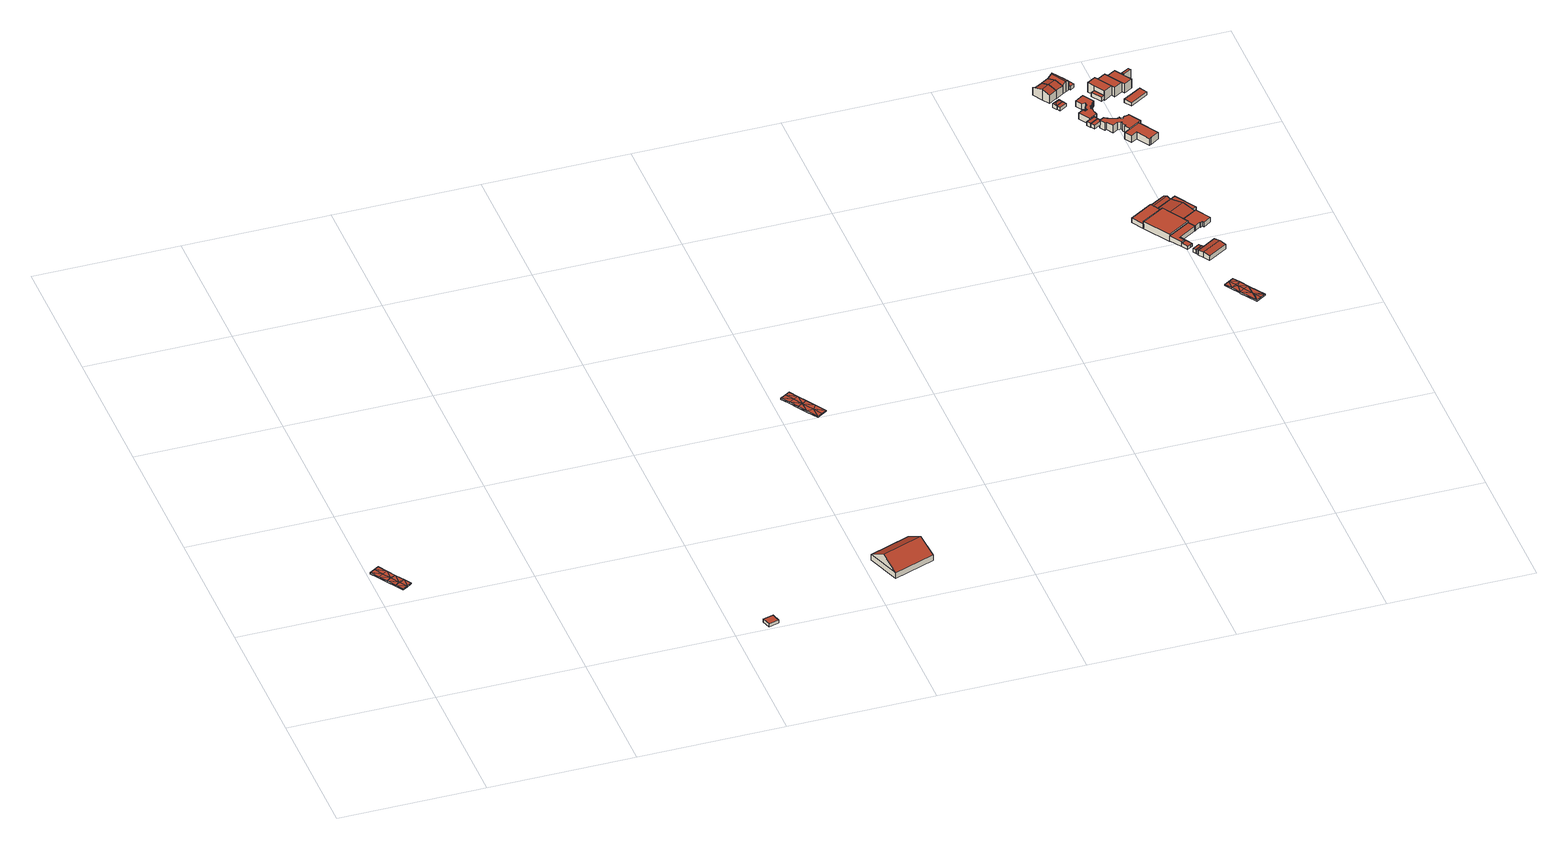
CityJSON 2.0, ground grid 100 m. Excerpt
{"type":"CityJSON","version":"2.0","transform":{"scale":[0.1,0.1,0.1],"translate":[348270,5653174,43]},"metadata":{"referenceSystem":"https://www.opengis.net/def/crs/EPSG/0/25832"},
"CityObjects":{
"building1":{"type":"Building","attributes":{"Geometrietyp2DReferenz":"2000","Gemeindeschluessel":"05362036","function":"53001_1800","roofType":"9999","measuredHeight":1},"geometry":[{"type":"Solid","lod":"2","boundaries":[[[[0,1,2]],[[1,3,2]],[[4,5,0]],[[5,1,0]],[[6,7,4]],[[7,5,4]],[[8,9,6]],[[9,7,6]],[[10,11,8]],[[11,9,8]],[[12,13,10]],[[13,11,10]],[[14,15,12]],[[15,13,12]],[[16,17,14]],[[17,15,14]],[[18,19,16]],[[19,17,16]],[[20,21,18]],[[21,19,18]],[[22,23,20]],[[23,21,20]],[[2,3,22]],[[3,23,22]],[[21,23,24]],[[24,23,3]],[[24,3,5]],[[5,3,1]],[[24,5,25]],[[25,5,7]],[[25,7,26]],[[26,7,27]],[[27,7,9]],[[27,9,28]],[[28,9,13]],[[13,9,11]],[[13,15,17]],[[13,17,28]],[[28,17,27]],[[27,17,19]],[[27,19,26]],[[26,19,25]],[[25,19,21]],[[25,21,24]],[[20,29,22]],[[29,2,22]],[[29,4,2]],[[4,0,2]],[[29,30,4]],[[30,6,4]],[[30,31,6]],[[31,32,6]],[[32,8,6]],[[32,33,8]],[[33,12,8]],[[12,10,8]],[[12,16,14]],[[12,33,16]],[[33,32,16]],[[32,18,16]],[[32,31,18]],[[31,30,18]],[[30,20,18]],[[30,29,20]]]],"semantics":{"surfaces":[{"type":"WallSurface"},{"type":"GroundSurface"},{"type":"RoofSurface"}],"values":[[0,0,0,0,0,0,0,0,0,0,0,0,0,0,0,0,0,0,0,0,0,0,0,0,1,1,1,1,1,1,1,1,1,1,1,1,1,1,1,1,1,1,1,1,2,2,2,2,2,2,2,2,2,2,2,2,2,2,2,2,2,2,2,2]]}}]},
"building2":{"type":"Building","attributes":{"Geometrietyp2DReferenz":"3000","Gemeindeschluessel":"05315000","function":"31001_2000","roofType":"1000","measuredHeight":2.38},"address":[{"country":"Germany","locality":"Köln","thoroughfareNumber":"11t","thoroughfareName":"Orrer Str."}],"geometry":[{"type":"Solid","lod":"2","boundaries":[[[[34,35,36,37]],[[38,39,35,34]],[[40,41,39,38]],[[37,36,41,40]],[[38,34,37,40]],[[35,39,41,36]]]],"semantics":{"surfaces":[{"type":"WallSurface"},{"type":"RoofSurface"},{"type":"GroundSurface"}],"values":[[0,0,0,0,1,2]]}}]},
"building3":{"type":"Building","attributes":{"Geometrietyp2DReferenz":"3000","Gemeindeschluessel":"05315000","function":"31001_2000","roofType":"3100","measuredHeight":11.72,"storeysAboveGround":1},"address":[{"country":"Germany","locality":"Köln","thoroughfareNumber":"13","thoroughfareName":"Orrer Str."}],"geometry":[{"type":"Solid","lod":"2","boundaries":[[[[42,43,44,45]],[[46,47,43,42]],[[48,49,47,46]],[[45,44,49,48]],[[42,50,46]],[[48,51,45]],[[45,51,50,42]],[[46,50,51,48]],[[43,47,49,44]]]],"semantics":{"surfaces":[{"type":"WallSurface"},{"type":"RoofSurface"},{"type":"GroundSurface"}],"values":[[0,0,0,0,0,0,1,1,2]]}}]},
"building4":{"type":"Building","attributes":{"Geometrietyp2DReferenz":"2000","Gemeindeschluessel":"05362036","function":"53001_1800","roofType":"9999","measuredHeight":1},"geometry":[{"type":"Solid","lod":"2","boundaries":[[[[52,53,54]],[[53,55,54]],[[56,57,52]],[[57,53,52]],[[58,59,56]],[[59,57,56]],[[60,61,58]],[[61,59,58]],[[62,63,60]],[[63,61,60]],[[64,65,62]],[[65,63,62]],[[66,67,64]],[[67,65,64]],[[68,69,66]],[[69,67,66]],[[70,71,68]],[[71,69,68]],[[72,73,70]],[[73,71,70]],[[74,75,72]],[[75,73,72]],[[76,77,74]],[[77,75,74]],[[54,55,76]],[[55,77,76]],[[75,77,78]],[[78,77,55]],[[78,55,57]],[[57,55,53]],[[78,57,79]],[[79,57,59]],[[79,59,80]],[[80,59,81]],[[81,59,61]],[[81,61,82]],[[82,61,63]],[[82,63,65]],[[65,67,82]],[[82,67,69]],[[82,69,81]],[[81,69,71]],[[81,71,80]],[[80,71,73]],[[80,73,79]],[[79,73,75]],[[79,75,78]],[[74,83,76]],[[83,54,76]],[[83,56,54]],[[56,52,54]],[[83,84,56]],[[84,58,56]],[[84,85,58]],[[85,86,58]],[[86,60,58]],[[86,87,60]],[[87,62,60]],[[87,64,62]],[[64,87,66]],[[87,68,66]],[[87,86,68]],[[86,70,68]],[[86,85,70]],[[85,72,70]],[[85,84,72]],[[84,74,72]],[[84,83,74]]]],"semantics":{"surfaces":[{"type":"WallSurface"},{"type":"GroundSurface"},{"type":"RoofSurface"}],"values":[[0,0,0,0,0,0,0,0,0,0,0,0,0,0,0,0,0,0,0,0,0,0,0,0,0,0,1,1,1,1,1,1,1,1,1,1,1,1,1,1,1,1,1,1,1,1,1,2,2,2,2,2,2,2,2,2,2,2,2,2,2,2,2,2,2,2,2,2]]}}]},
"building5":{"type":"Building","attributes":{"Geometrietyp2DReferenz":"3000","Gemeindeschluessel":"05315000","function":"31001_2700","roofType":"1000","measuredHeight":2.52},"address":[{"country":"Germany","locality":"Köln","thoroughfareNumber":"150","thoroughfareName":"Orrer Str."}],"geometry":[{"type":"Solid","lod":"2","boundaries":[[[[88,89,90,91]],[[92,93,89,88]],[[94,95,93,92]],[[96,97,95,94]],[[98,99,97,96]],[[91,90,99,98]],[[96,94,92,88,91,98]],[[89,93,95,97,99,90]]]],"semantics":{"surfaces":[{"type":"WallSurface"},{"type":"RoofSurface"},{"type":"GroundSurface"}],"values":[[0,0,0,0,0,0,1,2]]}}]},
"building6":{"type":"Building","attributes":{"Geometrietyp2DReferenz":"3000","Gemeindeschluessel":"05315000","function":"51009_1610","roofType":"1000","measuredHeight":2.88},"geometry":[{"type":"Solid","lod":"2","boundaries":[[[[100,101,102,103]],[[104,105,101,100]],[[106,107,105,104]],[[108,109,107,106]],[[103,102,109,108]],[[106,104,100,103,108]],[[101,105,107,109,102]]]],"semantics":{"surfaces":[{"type":"WallSurface"},{"type":"RoofSurface"},{"type":"GroundSurface"}],"values":[[0,0,0,0,0,1,2]]}}]},
"building7":{"type":"Building","attributes":{"Gemeindeschluessel":"05315000","Geometrietyp2DReferenz":"3000","function":"31001_2000"},"address":[{"country":"Germany","locality":"Köln","thoroughfareNumber":"150","thoroughfareName":"Orrer Str."}],"children":["building7-1","building7-2"]},
"building7-1":{"type":"BuildingPart","attributes":{"roofType":"1000","measuredHeight":3.5,"storeysAboveGround":1},"parents":["building7"],"geometry":[{"type":"MultiSurface","lod":"2","boundaries":[[[110,111,112,113]],[[114,115,111,110]],[[116,117,118,119]],[[113,112,117,116]],[[119,114,110,113,116]],[[111,115,118,117,112]],[[114,120,121]],[[119,122,123]],[[124,123,122,118,125]],[[121,120,124,125,115]]],"semantics":{"surfaces":[{"type":"WallSurface"},{"type":"RoofSurface"},{"type":"GroundSurface"},{"type":"ClosureSurface"}],"values":[0,0,0,0,1,2,0,0,3,3]}}]},
"building7-2":{"type":"BuildingPart","attributes":{"roofType":"3100","measuredHeight":3.72,"storeysAboveGround":1},"parents":["building7"],"geometry":[{"type":"MultiSurface","lod":"2","boundaries":[[[126,127,115,121]],[[128,129,127,126]],[[130,131,129,128]],[[132,133,131,130]],[[122,118,133,132]],[[128,126,121,134,130]],[[122,132,130,134]],[[125,115,127,129,131,133,118]],[[134,124,123]],[[122,123,124,125,118]],[[134,120,124]],[[124,120,121,115,125]]],"semantics":{"surfaces":[{"type":"WallSurface"},{"type":"RoofSurface"},{"type":"GroundSurface"},{"type":"ClosureSurface"}],"values":[0,0,0,0,0,1,1,2,0,3,0,3]}}]},
"building8":{"type":"Building","attributes":{"Geometrietyp2DReferenz":"3000","Gemeindeschluessel":"05315000","function":"31001_2700","roofType":"1000","measuredHeight":2.69},"address":[{"country":"Germany","locality":"Köln","thoroughfareNumber":"150","thoroughfareName":"Orrer Str."}],"geometry":[{"type":"Solid","lod":"2","boundaries":[[[[135,136,137,138]],[[139,140,136,135]],[[141,142,140,139]],[[138,137,142,141]],[[139,135,138,141]],[[136,140,142,137]]]],"semantics":{"surfaces":[{"type":"WallSurface"},{"type":"RoofSurface"},{"type":"GroundSurface"}],"values":[[0,0,0,0,1,2]]}}]},
"building9":{"type":"Building","attributes":{"Geometrietyp2DReferenz":"3000","Gemeindeschluessel":"05315000","function":"51009_1610","roofType":"2100","measuredHeight":3.44},"geometry":[{"type":"Solid","lod":"2","boundaries":[[[[143,144,136,145]],[[146,147,144,143]],[[148,140,147,146]],[[145,136,140,148]],[[146,143,145,148]],[[144,147,140,136]]]],"semantics":{"surfaces":[{"type":"WallSurface"},{"type":"RoofSurface"},{"type":"GroundSurface"}],"values":[[0,0,0,0,1,2]]}}]},
"building10":{"type":"Building","attributes":{"Geometrietyp2DReferenz":"2000","Gemeindeschluessel":"05315000","function":"53001_1800","roofType":"9999","measuredHeight":1},"geometry":[{"type":"MultiSurface","lod":"2","boundaries":[[[149,150,151]],[[150,152,151]],[[153,154,149]],[[154,150,149]],[[155,156,153]],[[156,154,153]],[[157,158,155]],[[158,156,155]],[[159,160,157]],[[160,158,157]],[[161,162,159]],[[162,160,159]],[[163,164,161]],[[164,162,161]],[[165,166,163]],[[166,164,163]],[[167,168,165]],[[168,166,165]],[[165,166,167]],[[166,168,167]],[[169,170,165]],[[170,166,165]],[[171,172,169]],[[172,170,169]],[[173,174,171]],[[174,172,171]],[[151,152,173]],[[152,174,173]],[[175,160,176]],[[176,160,162]],[[162,164,176]],[[176,164,175]],[[175,164,168]],[[175,168,166]],[[166,168,170]],[[170,172,177]],[[177,172,178]],[[170,177,179]],[[179,177,158]],[[179,158,175]],[[179,175,166]],[[179,166,170]],[[172,174,152]],[[172,152,178]],[[178,152,156]],[[156,152,150]],[[178,156,177]],[[177,156,158]],[[158,154,175]],[[175,154,160]],[[171,151,173]],[[171,180,151]],[[180,155,151]],[[155,149,151]],[[180,181,155]],[[181,157,155]],[[157,182,153]],[[182,159,153]],[[182,183,159]],[[183,161,159]],[[161,183,163]],[[183,182,163]],[[182,167,163]],[[182,165,167]],[[165,169,167]],[[169,181,171]],[[181,180,171]],[[169,184,181]],[[184,157,181]],[[184,182,157]],[[184,165,182]],[[184,169,165]]],"semantics":{"surfaces":[{"type":"WallSurface"},{"type":"GroundSurface"},{"type":"RoofSurface"}],"values":[0,0,0,0,0,0,0,0,0,0,0,0,0,0,0,0,0,0,0,0,0,0,0,0,0,0,0,0,1,1,1,1,1,1,1,1,1,1,1,1,1,1,1,1,1,1,1,1,1,1,2,2,2,2,2,2,2,2,2,2,2,2,2,2,2,2,2,2,2,2,2,2]}}]},
"building11":{"type":"Building","attributes":{"Geometrietyp2DReferenz":"3000","Gemeindeschluessel":"05315000","function":"31001_2000","roofType":"1000","measuredHeight":3.81,"storeysAboveGround":1},"address":[{"country":"Germany","locality":"Köln","thoroughfareNumber":"150","thoroughfareName":"Orrer Str."}],"geometry":[{"type":"Solid","lod":"2","boundaries":[[[[185,186,187,188]],[[189,190,186,185]],[[191,192,190,189]],[[193,194,192,191]],[[195,196,194,193]],[[197,198,196,195]],[[199,200,198,197]],[[188,187,200,199]],[[197,195,193,191,189,185,188,199]],[[186,190,192,194,196,198,200,187]]]],"semantics":{"surfaces":[{"type":"WallSurface"},{"type":"RoofSurface"},{"type":"GroundSurface"}],"values":[[0,0,0,0,0,0,0,0,1,2]]}}]},
"building12":{"type":"Building","attributes":{"Gemeindeschluessel":"05315000","Geometrietyp2DReferenz":"3000","function":"31001_2000"},"address":[{"country":"Germany","locality":"Köln","thoroughfareNumber":"150","thoroughfareName":"Orrer Str."}],"children":["building12-1","building12-2"]},
"building12-1":{"type":"BuildingPart","attributes":{"roofType":"1000","measuredHeight":5.42,"storeysAboveGround":1},"parents":["building12"],"geometry":[{"type":"MultiSurface","lod":"2","boundaries":[[[201,112,202,203]],[[204,117,112,201]],[[205,206,207,208]],[[203,202,206,205]],[[208,204,201,203,205]],[[112,117,207,206,202]],[[204,208,209,210,211]],[[207,212,210,209]],[[211,210,212,117]]],"semantics":{"surfaces":[{"type":"WallSurface"},{"type":"RoofSurface"},{"type":"GroundSurface"},{"type":"ClosureSurface"}],"values":[0,0,0,0,1,2,0,3,3]}}]},
"building12-2":{"type":"BuildingPart","attributes":{"roofType":"3100","measuredHeight":4.91,"storeysAboveGround":1},"parents":["building12"],"geometry":[{"type":"Solid","lod":"2","boundaries":[[[[213,118,117,211]],[[214,133,118,213]],[[215,216,133,214]],[[217,218,216,215]],[[219,220,218,217]],[[209,207,220,219]],[[209,219,217,215,210]],[[214,213,211,210,215]],[[212,117,118,133,216,218,220,207]],[[209,210,212,207]],[[210,211,117,212]]]],"semantics":{"surfaces":[{"type":"WallSurface"},{"type":"RoofSurface"},{"type":"GroundSurface"},{"type":"ClosureSurface"}],"values":[[0,0,0,0,0,0,1,1,2,3,3]]}}]},
"building13":{"type":"Building","attributes":{"Geometrietyp2DReferenz":"3000","Gemeindeschluessel":"05315000","function":"31001_1131","roofType":"3100","measuredHeight":4.48,"storeysAboveGround":1},"address":[{"country":"Germany","locality":"Köln","thoroughfareNumber":"150","thoroughfareName":"Orrer Str."}],"geometry":[{"type":"Solid","lod":"2","boundaries":[[[[221,222,223,224]],[[225,226,222,221]],[[227,228,226,225]],[[229,230,228,227]],[[231,232,230,229]],[[233,234,232,231]],[[224,223,234,233]],[[227,225,221,229]],[[224,233,231,229,221]],[[222,226,228,230,232,234,223]]]],"semantics":{"surfaces":[{"type":"WallSurface"},{"type":"RoofSurface"},{"type":"GroundSurface"}],"values":[[0,0,0,0,0,0,0,1,1,2]]}}]},
"building14":{"type":"Building","attributes":{"Geometrietyp2DReferenz":"3000","Gemeindeschluessel":"05315000","function":"31001_1010","roofType":"3100","measuredHeight":8.29,"storeysAboveGround":2},"address":[{"country":"Germany","locality":"Köln","thoroughfareNumber":"31","thoroughfareName":"Max-Liebermann-Str. Es"}],"geometry":[{"type":"Solid","lod":"2","boundaries":[[[[235,236,237,238]],[[239,240,236,235]],[[241,242,240,239]],[[243,244,242,241]],[[245,246,244,243]],[[247,248,246,245]],[[249,250,248,247]],[[238,237,250,249]],[[243,241,239,235,238,245]],[[249,247,245,238]],[[236,240,242,244,246,248,250,237]]]],"semantics":{"surfaces":[{"type":"WallSurface"},{"type":"RoofSurface"},{"type":"GroundSurface"}],"values":[[0,0,0,0,0,0,0,0,1,1,2]]}}]},
"building15":{"type":"Building","attributes":{"Geometrietyp2DReferenz":"3000","Gemeindeschluessel":"05315000","function":"31001_2463","roofType":"3200","measuredHeight":3.65,"storeysAboveGround":1},"address":[{"country":"Germany","locality":"Köln","thoroughfareNumber":"31","thoroughfareName":"Max-Liebermann-Str. Es"}],"geometry":[{"type":"Solid","lod":"2","boundaries":[[[[251,252,253,254]],[[255,256,252,251]],[[257,258,256,255]],[[259,260,258,257]],[[254,253,260,259]],[[261,254,259,262]],[[259,257,255,262]],[[262,255,251,261]],[[251,254,261]],[[252,256,258,260,253]]]],"semantics":{"surfaces":[{"type":"WallSurface"},{"type":"RoofSurface"},{"type":"GroundSurface"}],"values":[[0,0,0,0,0,1,1,1,1,2]]}}]},
"building16":{"type":"Building","attributes":{"Geometrietyp2DReferenz":"3000","Gemeindeschluessel":"05315000","function":"31001_2000","roofType":"1000","measuredHeight":3.67,"storeysAboveGround":1},"address":[{"country":"Germany","locality":"Köln","thoroughfareNumber":"150","thoroughfareName":"Orrer Str."}],"geometry":[{"type":"Solid","lod":"2","boundaries":[[[[263,264,265,266]],[[267,186,264,263]],[[268,269,186,267]],[[270,271,269,268]],[[272,273,271,270]],[[274,275,273,272]],[[276,277,275,274]],[[266,265,277,276]],[[274,272,270,268,267,263,266,276]],[[264,186,269,271,273,275,277,265]]]],"semantics":{"surfaces":[{"type":"WallSurface"},{"type":"RoofSurface"},{"type":"GroundSurface"}],"values":[[0,0,0,0,0,0,0,0,1,2]]}}]},
"building17":{"type":"Building","attributes":{"Geometrietyp2DReferenz":"3000","Gemeindeschluessel":"05315000","function":"31001_2463","roofType":"1000","measuredHeight":2.64,"storeysAboveGround":1},"address":[{"country":"Germany","locality":"Köln","thoroughfareNumber":"33","thoroughfareName":"Max-Liebermann-Str. Es"}],"geometry":[{"type":"Solid","lod":"2","boundaries":[[[[278,279,280,281]],[[282,283,279,278]],[[284,285,283,282]],[[286,287,285,284]],[[281,280,287,286]],[[284,282,278,281,286]],[[279,283,285,287,280]]]],"semantics":{"surfaces":[{"type":"WallSurface"},{"type":"RoofSurface"},{"type":"GroundSurface"}],"values":[[0,0,0,0,0,1,2]]}}]},
"building18":{"type":"Building","attributes":{"Geometrietyp2DReferenz":"3000","Gemeindeschluessel":"05315000","function":"51009_1610","roofType":"1000","measuredHeight":2.75},"geometry":[{"type":"Solid","lod":"2","boundaries":[[[[288,289,290,291]],[[292,293,289,288]],[[294,295,293,292]],[[291,290,295,294]],[[292,288,291,294]],[[289,293,295,290]]]],"semantics":{"surfaces":[{"type":"WallSurface"},{"type":"RoofSurface"},{"type":"GroundSurface"}],"values":[[0,0,0,0,1,2]]}}]},
"building19":{"type":"Building","attributes":{"Geometrietyp2DReferenz":"3000","Gemeindeschluessel":"05315000","function":"31001_1130","roofType":"3100","measuredHeight":8.37,"storeysAboveGround":2},"address":[{"country":"Germany","locality":"Köln","thoroughfareNumber":"33","thoroughfareName":"Max-Liebermann-Str. Es"}],"geometry":[{"type":"Solid","lod":"2","boundaries":[[[[296,297,298,299]],[[247,245,243]],[[299,300,296]],[[296,300,245,247]],[[243,245,300,299]],[[301,302,298,297]],[[247,301,297,296]],[[243,302,301,247]],[[299,298,302,243]]]],"semantics":{"surfaces":[{"type":"WallSurface"},{"type":"RoofSurface"},{"type":"GroundSurface"}],"values":[[0,0,0,1,1,2,0,0,0]]}}]},
"building20":{"type":"Building","attributes":{"Geometrietyp2DReferenz":"3000","Gemeindeschluessel":"05315000","function":"31001_2463","roofType":"1000","measuredHeight":2.98,"storeysAboveGround":1},"address":[{"country":"Germany","locality":"Köln","thoroughfareNumber":"29","thoroughfareName":"Max-Liebermann-Str. Es"}],"geometry":[{"type":"Solid","lod":"2","boundaries":[[[[303,304,305,306]],[[307,308,304,303]],[[309,310,308,307]],[[311,312,310,309]],[[313,314,312,311]],[[306,305,314,313]],[[311,309,307,303,306,313]],[[304,308,310,312,314,305]]]],"semantics":{"surfaces":[{"type":"WallSurface"},{"type":"RoofSurface"},{"type":"GroundSurface"}],"values":[[0,0,0,0,0,0,1,2]]}}]},
"building21":{"type":"Building","attributes":{"Geometrietyp2DReferenz":"3000","Gemeindeschluessel":"05315000","function":"31001_2463","roofType":"1000","measuredHeight":2.64,"storeysAboveGround":1},"address":[{"country":"Germany","locality":"Köln","thoroughfareNumber":"27","thoroughfareName":"Max-Liebermann-Str. Es"}],"geometry":[{"type":"Solid","lod":"2","boundaries":[[[[315,316,317,309]],[[318,319,316,315]],[[320,321,319,318]],[[322,323,321,320]],[[311,324,323,322]],[[309,317,324,311]],[[322,320,318,315,309,311]],[[316,319,321,323,324,317]]]],"semantics":{"surfaces":[{"type":"WallSurface"},{"type":"RoofSurface"},{"type":"GroundSurface"}],"values":[[0,0,0,0,0,0,1,2]]}}]},
"building22":{"type":"Building","attributes":{"Geometrietyp2DReferenz":"3000","Gemeindeschluessel":"05315000","function":"31001_1010","roofType":"1000","measuredHeight":4.56,"storeysAboveGround":1},"address":[{"country":"Germany","locality":"Köln","thoroughfareNumber":"29","thoroughfareName":"Max-Liebermann-Str. Es"}],"geometry":[{"type":"Solid","lod":"2","boundaries":[[[[325,326,327,328]],[[329,330,326,325]],[[331,332,330,329]],[[333,334,332,331]],[[335,336,334,333]],[[337,338,336,335]],[[339,340,338,337]],[[341,342,340,339]],[[343,344,342,341]],[[345,346,344,343]],[[347,348,346,345]],[[349,350,348,347]],[[351,352,350,349]],[[353,354,352,351]],[[355,356,354,353]],[[357,358,356,355]],[[359,360,358,357]],[[361,362,360,359]],[[363,364,362,361]],[[365,366,364,363]],[[367,368,366,365]],[[369,370,368,367]],[[371,372,370,369]],[[373,374,372,371]],[[375,376,374,373]],[[377,378,376,375]],[[379,380,378,377]],[[381,382,380,379]],[[383,384,382,381]],[[385,386,384,383]],[[387,388,386,385]],[[389,390,388,387]],[[391,392,390,389]],[[393,394,392,391]],[[395,396,394,393]],[[397,398,396,395]],[[399,400,398,397]],[[401,402,400,399]],[[403,404,402,401]],[[405,406,404,403]],[[407,408,406,405]],[[328,327,408,407]],[[405,403,401,399,397,395,393,391,389,387,385,383,381,379,377,375,373,371,369,367,365,363,361,359,357,355,353,351,349,347,345,343,341,339,337,335,333,331,329,325,328,407]],[[326,330,332,334,336,338,340,342,344,346,348,350,352,354,356,358,360,362,364,366,368,370,372,374,376,378,380,382,384,386,388,390,392,394,396,398,400,402,404,406,408,327]]]],"semantics":{"surfaces":[{"type":"WallSurface"},{"type":"RoofSurface"},{"type":"GroundSurface"}],"values":[[0,0,0,0,0,0,0,0,0,0,0,0,0,0,0,0,0,0,0,0,0,0,0,0,0,0,0,0,0,0,0,0,0,0,0,0,0,0,0,0,0,0,1,2]]}}]},
"building23":{"type":"Building","attributes":{"Geometrietyp2DReferenz":"3000","Gemeindeschluessel":"05315000","function":"31001_1110","roofType":"3100","measuredHeight":8.37,"storeysAboveGround":2},"address":[{"country":"Germany","locality":"Köln","thoroughfareNumber":"35","thoroughfareName":"Max-Liebermann-Str. Es"}],"geometry":[{"type":"Solid","lod":"2","boundaries":[[[[296,297,409,410]],[[299,298,297,296]],[[411,412,298,299]],[[413,414,412,411]],[[415,416,414,413]],[[417,418,416,415]],[[419,420,418,417]],[[421,422,420,419]],[[423,424,422,421]],[[410,409,424,423]],[[299,296,410,411]],[[423,421,419,417,415,413,411,410]],[[297,298,412,414,416,418,420,422,424,409]]]],"semantics":{"surfaces":[{"type":"WallSurface"},{"type":"RoofSurface"},{"type":"GroundSurface"}],"values":[[0,0,0,0,0,0,0,0,0,0,1,1,2]]}}]},
"building24":{"type":"Building","attributes":{"Geometrietyp2DReferenz":"3000","Gemeindeschluessel":"05315000","function":"31001_2463","roofType":"1000","measuredHeight":2.71,"storeysAboveGround":1},"address":[{"country":"Germany","locality":"Köln","thoroughfareNumber":"35","thoroughfareName":"Max-Liebermann-Str. Es"}],"geometry":[{"type":"Solid","lod":"2","boundaries":[[[[425,426,427,428]],[[429,430,426,425]],[[431,432,430,429]],[[433,434,432,431]],[[435,436,434,433]],[[428,427,436,435]],[[433,431,429,425,428,435]],[[426,430,432,434,436,427]]]],"semantics":{"surfaces":[{"type":"WallSurface"},{"type":"RoofSurface"},{"type":"GroundSurface"}],"values":[[0,0,0,0,0,0,1,2]]}}]},
"building25":{"type":"Building","attributes":{"Geometrietyp2DReferenz":"3000","Gemeindeschluessel":"05315000","function":"31001_1010","roofType":"1000","measuredHeight":5.74,"storeysAboveGround":1},"address":[{"country":"Germany","locality":"Köln","thoroughfareNumber":"27","thoroughfareName":"Max-Liebermann-Str. Es"}],"geometry":[{"type":"Solid","lod":"2","boundaries":[[[[437,438,439,440]],[[441,442,438,437]],[[443,444,442,441]],[[445,446,444,443]],[[447,448,446,445]],[[449,450,448,447]],[[451,452,450,449]],[[453,454,452,451]],[[455,456,454,453]],[[457,458,456,455]],[[459,460,458,457]],[[461,462,460,459]],[[463,464,462,461]],[[465,466,464,463]],[[467,468,466,465]],[[469,470,468,467]],[[471,472,470,469]],[[473,474,472,471]],[[475,476,474,473]],[[477,478,476,475]],[[479,480,478,477]],[[481,482,480,479]],[[483,484,482,481]],[[485,486,484,483]],[[487,488,486,485]],[[489,490,488,487]],[[491,492,490,489]],[[493,494,492,491]],[[495,496,494,493]],[[497,498,496,495]],[[499,500,498,497]],[[501,502,500,499]],[[503,504,502,501]],[[505,506,504,503]],[[507,508,506,505]],[[509,510,508,507]],[[511,512,510,509]],[[513,514,512,511]],[[515,516,514,513]],[[440,439,516,515]],[[513,511,509,507,505,503,501,499,497,495,493,491,489,487,485,483,481,479,477,475,473,471,469,467,465,463,461,459,457,455,453,451,449,447,445,443,441,437,440,515]],[[438,442,444,446,448,450,452,454,456,458,460,462,464,466,468,470,472,474,476,478,480,482,484,486,488,490,492,494,496,498,500,502,504,506,508,510,512,514,516,439]]]],"semantics":{"surfaces":[{"type":"WallSurface"},{"type":"RoofSurface"},{"type":"GroundSurface"}],"values":[[0,0,0,0,0,0,0,0,0,0,0,0,0,0,0,0,0,0,0,0,0,0,0,0,0,0,0,0,0,0,0,0,0,0,0,0,0,0,0,0,1,2]]}}]},
"building26":{"type":"Building","attributes":{"Geometrietyp2DReferenz":"3000","Gemeindeschluessel":"05315000","function":"31001_1010","roofType":"1000","measuredHeight":5.35,"storeysAboveGround":1},"address":[{"country":"Germany","locality":"Köln","thoroughfareNumber":"25","thoroughfareName":"Max-Liebermann-Str. Es"}],"geometry":[{"type":"Solid","lod":"2","boundaries":[[[[517,518,519,520]],[[521,522,518,517]],[[523,524,522,521]],[[525,526,524,523]],[[527,528,526,525]],[[529,530,528,527]],[[531,532,530,529]],[[520,519,532,531]],[[529,527,525,523,521,517,520,531]],[[518,522,524,526,528,530,532,519]]]],"semantics":{"surfaces":[{"type":"WallSurface"},{"type":"RoofSurface"},{"type":"GroundSurface"}],"values":[[0,0,0,0,0,0,0,0,1,2]]}}]},
"building27":{"type":"Building","attributes":{"Geometrietyp2DReferenz":"3000","Gemeindeschluessel":"05315000","function":"31001_2463","roofType":"1000","measuredHeight":2.98,"storeysAboveGround":1},"address":[{"country":"Germany","locality":"Köln","thoroughfareNumber":"37","thoroughfareName":"Max-Liebermann-Str. Es"}],"geometry":[{"type":"Solid","lod":"2","boundaries":[[[[533,534,535,536]],[[537,538,534,533]],[[539,540,538,537]],[[536,535,540,539]],[[537,533,536,539]],[[534,538,540,535]]]],"semantics":{"surfaces":[{"type":"WallSurface"},{"type":"RoofSurface"},{"type":"GroundSurface"}],"values":[[0,0,0,0,1,2]]}}]},
"building28":{"type":"Building","attributes":{"Geometrietyp2DReferenz":"3000","Gemeindeschluessel":"05315000","function":"31001_1110","roofType":"1000","measuredHeight":7.44,"storeysAboveGround":2},"address":[{"country":"Germany","locality":"Köln","thoroughfareNumber":"37","thoroughfareName":"Max-Liebermann-Str. Es"}],"geometry":[{"type":"Solid","lod":"2","boundaries":[[[[541,542,543,544]],[[545,546,542,541]],[[547,548,546,545]],[[549,550,548,547]],[[551,552,550,549]],[[553,554,552,551]],[[544,543,554,553]],[[551,549,547,545,541,544,553]],[[542,546,548,550,552,554,543]]]],"semantics":{"surfaces":[{"type":"WallSurface"},{"type":"RoofSurface"},{"type":"GroundSurface"}],"values":[[0,0,0,0,0,0,0,1,2]]}}]},
"building29":{"type":"Building","attributes":{"Geometrietyp2DReferenz":"3000","Gemeindeschluessel":"05315000","function":"31001_1110","roofType":"1000","measuredHeight":7.43,"storeysAboveGround":2},"address":[{"country":"Germany","locality":"Köln","thoroughfareNumber":"39","thoroughfareName":"Max-Liebermann-Str. Es"}],"geometry":[{"type":"Solid","lod":"2","boundaries":[[[[555,556,557,558]],[[559,560,556,555]],[[561,562,560,559]],[[545,546,562,561]],[[541,542,546,545]],[[558,557,542,541]],[[545,561,559,555,558,541]],[[556,560,562,546,542,557]]]],"semantics":{"surfaces":[{"type":"WallSurface"},{"type":"RoofSurface"},{"type":"GroundSurface"}],"values":[[0,0,0,0,0,0,1,2]]}}]},
"building30":{"type":"Building","attributes":{"Geometrietyp2DReferenz":"3000","Gemeindeschluessel":"05315000","function":"31001_1110","roofType":"1000","measuredHeight":7.23,"storeysAboveGround":2},"address":[{"country":"Germany","locality":"Köln","thoroughfareNumber":"41","thoroughfareName":"Max-Liebermann-Str. Es"}],"geometry":[{"type":"Solid","lod":"2","boundaries":[[[[563,564,565,566]],[[567,568,564,563]],[[569,570,568,567]],[[571,572,570,569]],[[559,573,572,571]],[[555,574,573,559]],[[566,565,574,555]],[[559,571,569,567,563,566,555]],[[564,568,570,572,573,574,565]]]],"semantics":{"surfaces":[{"type":"WallSurface"},{"type":"RoofSurface"},{"type":"GroundSurface"}],"values":[[0,0,0,0,0,0,0,1,2]]}}]},
"building31":{"type":"Building","attributes":{"Geometrietyp2DReferenz":"3000","Gemeindeschluessel":"05315000","function":"31001_2463","roofType":"1000","measuredHeight":2.59,"storeysAboveGround":1},"address":[{"country":"Germany","locality":"Köln","thoroughfareNumber":"39","thoroughfareName":"Max-Liebermann-Str. Es"}],"geometry":[{"type":"Solid","lod":"2","boundaries":[[[[575,576,577,578]],[[579,580,576,575]],[[581,582,580,579]],[[583,584,582,581]],[[578,577,584,583]],[[581,579,575,578,583]],[[576,580,582,584,577]]]],"semantics":{"surfaces":[{"type":"WallSurface"},{"type":"RoofSurface"},{"type":"GroundSurface"}],"values":[[0,0,0,0,0,1,2]]}}]},
"building32":{"type":"Building","attributes":{"Geometrietyp2DReferenz":"3000","Gemeindeschluessel":"05315000","function":"31001_1110","roofType":"1000","measuredHeight":8.2},"address":[{"country":"Germany","locality":"Köln","thoroughfareNumber":"42","thoroughfareName":"Max-Liebermann-Str. Es"}],"geometry":[{"type":"Solid","lod":"2","boundaries":[[[[585,586,587,588]],[[589,568,586,585]],[[590,564,568,589]],[[588,587,564,590]],[[589,585,588,590]],[[586,568,564,587]]]],"semantics":{"surfaces":[{"type":"WallSurface"},{"type":"RoofSurface"},{"type":"GroundSurface"}],"values":[[0,0,0,0,1,2]]}}]}
},
"vertices":[
[76,1357,47],[76,1357,37],[42,1336,47],[42,1336,37],[113,1298,47],[113,1298,37],[150,1238,46],[150,1238,36],[188,1179,46],[188,1179,36],[220,1129,46],[220,1129,36],[186,1107,46],[186,1107,36],[152,1086,46],[152,1086,36],[120,1136,46],[120,1136,36],[83,1195,46],[83,1195,36],[45,1255,47],[45,1255,37],[8,1314,47],[8,1314,37],[79,1276,37],[111,1226,36],[116,1217,36],[149,1166,36],[154,1158,36],[79,1276,47],[111,1226,46],[116,1217,46],[149,1166,46],[154,1158,46],
[2295,27,35],[2295,27,12],[2278,90,12],[2278,90,35],[2225,7,35],[2225,7,12],[2207,71,35],[2207,71,12],
[3150,244,46],[3150,244,1],[3434,347,1],[3434,347,46],[3064,478,46],[3064,478,1],[3348,582,46],[3348,582,1],[3107,361,119],[3391,465,119],
[3122,2261,43],[3122,2261,33],[3088,2239,43],[3088,2239,33],[3159,2201,44],[3159,2201,34],[3196,2141,44],[3196,2141,34],[3236,2078,44],[3236,2078,34],[3284,2002,44],[3284,2002,34],[3250,1981,44],[3250,1981,34],[3216,1959,44],[3216,1959,34],[3168,2035,44],[3168,2035,34],[3129,2098,44],[3129,2098,34],[3128,2098,44],[3128,2098,34],[3091,2159,44],[3091,2159,34],[3054,2218,43],[3054,2218,33],[3125,2180,34],[3162,2120,34],[3162,2119,34],[3165,2116,34],[3213,2040,34],[3125,2180,44],[3162,2120,44],[3162,2119,44],[3165,2116,44],[3213,2040,44],
[5998,2939,63],[5998,2939,37],[5988,2933,37],[5988,2933,63],[6025,2895,63],[6025,2895,37],[6014,2888,63],[6014,2888,37],[5990,2874,63],[5990,2874,37],[5963,2918,63],[5963,2918,37],
[5988,2955,66],[5988,2955,38],[5978,2972,38],[5978,2972,66],[5998,2939,66],[5998,2939,38],[5988,2933,66],[5988,2933,38],[5967,2965,66],[5967,2965,38],
[5747,3263,66],[5747,3263,31],[5798,3181,31],[5798,3181,66],[5906,3362,66],[5906,3362,31],[5957,3278,66],[5957,3278,31],[5936,3313,31],[5936,3313,66],[5918,3343,66],[5906,3362,57],[5936,3313,57],[5924,3333,66],[5921,3338,66],[5921,3338,31],
[5977,3406,57],[5977,3406,31],[6019,3432,57],[6019,3432,31],[6034,3408,68],[6034,3408,31],[6049,3383,57],[6049,3383,31],[5921,3338,68],
[6074,2845,67],[6074,2845,40],[6060,2867,40],[6060,2867,67],[6025,2816,67],[6025,2816,40],[6012,2837,67],[6012,2837,40],
[6083,2829,75],[6083,2829,40],[6074,2845,70],[6035,2799,75],[6035,2799,40],[6025,2816,70],
[6160,2489,42],[6160,2489,32],[6126,2468,42],[6126,2468,32],[6227,2383,42],[6227,2383,32],[6189,2442,43],[6189,2442,33],[6226,2382,43],[6226,2382,33],[6299,2267,43],[6299,2267,33],[6265,2246,43],[6265,2246,33],[6232,2224,43],[6232,2224,33],[6159,2340,42],[6159,2340,32],[6159,2340,43],[6159,2340,33],[6159,2341,42],[6159,2341,32],[6121,2400,43],[6121,2400,33],[6092,2447,42],[6092,2447,32],[6228,2305,33],[6238,2290,33],[6163,2408,33],[6155,2421,33],[6191,2364,33],[6155,2421,43],[6163,2408,43],[6228,2305,43],[6238,2290,43],[6191,2364,43],
[6098,3047,74],[6098,3047,36],[6067,3095,36],[6067,3095,74],[6093,3044,74],[6093,3044,36],[5978,2972,74],[5978,2972,36],[5967,2965,74],[5967,2965,36],[5988,2933,74],[5988,2933,36],[5963,2918,74],[5963,2918,36],[5911,3000,74],[5911,3000,36],
[5798,3181,85],[5911,3000,31],[5911,3000,85],[5957,3278,85],[6067,3095,85],[6067,3095,31],[6042,3138,31],[6042,3138,85],[6042,3138,60],[5989,3225,80],[5957,3278,68],[5989,3225,31],
[5936,3313,60],[6049,3383,60],[6103,3296,80],[6103,3296,31],[6157,3209,60],[6157,3209,31],[6156,3209,60],[6156,3209,31],
[6057,2757,85],[6057,2757,40],[6082,2717,40],[6082,2717,75],[6032,2797,75],[6032,2797,40],[6168,2881,75],[6168,2881,40],[6193,2841,85],[6193,2841,40],[6215,2805,76],[6215,2805,40],[6218,2801,75],[6218,2801,40],
[5589,4741,82],[5589,4741,23],[5631,4673,23],[5631,4673,105],[5593,4743,82],[5593,4743,23],[5603,4727,88],[5603,4727,23],[5655,4759,88],[5655,4759,23],[5686,4708,105],[5686,4708,23],[5718,4657,88],[5718,4657,23],[5663,4622,88],[5663,4622,23],
[5663,4568,60],[5663,4568,32],[5680,4540,32],[5680,4540,60],[5714,4599,60],[5714,4599,32],[5716,4597,60],[5716,4597,32],[5731,4572,60],[5731,4572,32],[5684,4562,69],[5710,4578,69],
[6139,3075,72],[6139,3075,36],[6142,3071,36],[6142,3071,72],[6098,3047,72],[6042,3138,72],[6042,3138,36],[6156,3209,72],[6156,3209,36],[6219,3105,72],[6219,3105,36],[6164,3067,72],[6164,3067,36],[6157,3080,72],[6157,3080,36],
[5747,4546,59],[5747,4546,33],[5731,4572,33],[5731,4572,59],[5696,4515,59],[5696,4515,33],[5685,4533,59],[5685,4533,33],[5680,4540,59],[5680,4540,33],
[6174,3255,59],[6174,3255,32],[6083,3404,32],[6083,3404,59],[6141,3235,59],[6141,3235,32],[6049,3383,59],[6049,3383,32],
[5772,4690,88],[5772,4690,22],[5708,4792,22],[5708,4792,88],[5740,4741,105],[5718,4657,22],[5655,4759,22],
[5837,4343,53],[5837,4343,23],[5835,4345,23],[5835,4345,53],[5871,4364,53],[5871,4364,23],[5887,4338,53],[5887,4338,23],[5827,4302,53],[5827,4302,23],[5810,4330,53],[5810,4330,23],
[5902,4313,53],[5902,4313,26],[5887,4338,26],[5888,4305,53],[5888,4305,26],[5890,4302,53],[5890,4302,26],[5844,4274,53],[5844,4274,26],[5827,4302,26],
[5834,4429,61],[5834,4429,15],[5826,4445,15],[5826,4445,61],[5849,4438,61],[5849,4438,15],[5847,4444,61],[5847,4444,15],[5845,4450,61],[5845,4450,15],[5845,4456,61],[5845,4456,15],[5846,4463,61],[5846,4463,15],[5848,4469,61],[5848,4469,15],[5852,4474,61],[5852,4474,15],[5856,4479,61],[5856,4479,15],[5861,4483,61],[5861,4483,15],[5860,4508,61],[5860,4508,15],[5837,4507,61],[5837,4507,15],[5811,4549,61],[5811,4549,15],[5872,4588,61],[5872,4588,15],[5919,4512,61],[5919,4512,15],[5913,4505,61],[5913,4505,15],[5908,4499,61],[5908,4499,15],[5903,4491,61],[5903,4491,15],[5899,4484,61],[5899,4484,15],[5898,4480,61],[5898,4480,15],[5896,4477,61],[5896,4477,15],[5894,4474,61],[5894,4474,15],[5891,4471,61],[5891,4471,15],[5888,4470,61],[5888,4470,15],[5884,4469,61],[5884,4469,15],[5880,4468,61],[5880,4468,15],[5876,4445,61],[5876,4445,15],[5879,4443,61],[5879,4443,15],[5881,4440,61],[5881,4440,15],[5883,4436,61],[5883,4436,15],[5884,4432,61],[5884,4432,15],[5884,4428,61],[5884,4428,15],[5884,4418,61],[5884,4418,15],[5885,4408,61],[5885,4408,15],[5886,4398,61],[5886,4398,15],[5889,4388,61],[5889,4388,15],[5892,4378,61],[5892,4378,15],[5871,4364,61],[5871,4364,15],[5837,4343,61],[5837,4343,15],[5835,4345,61],[5835,4345,15],[5788,4422,61],[5788,4422,15],
[5798,4706,22],[5798,4706,105],[5735,4808,105],[5735,4808,22],[5758,4822,90],[5758,4822,22],[5748,4839,90],[5748,4839,22],[5751,4841,88],[5751,4841,22],[5802,4759,88],[5802,4759,22],[5824,4722,88],[5824,4722,22],[5821,4720,90],[5821,4720,22],
[5859,4725,58],[5859,4725,30],[5828,4775,30],[5828,4775,58],[5830,4707,58],[5830,4707,30],[5821,4720,58],[5821,4720,30],[5824,4722,58],[5824,4722,30],[5802,4759,58],[5802,4759,30],
[5921,4325,62],[5921,4325,4],[5902,4313,4],[5902,4313,62],[5931,4317,62],[5931,4317,4],[5942,4310,62],[5942,4310,4],[5953,4304,62],[5953,4304,4],[5965,4299,62],[5965,4299,4],[5978,4295,62],[5978,4295,4],[5991,4292,62],[5991,4292,4],[6003,4290,62],[6003,4290,4],[6016,4290,62],[6016,4290,4],[6015,4298,62],[6015,4298,4],[6017,4298,62],[6017,4298,4],[6021,4283,62],[6021,4283,4],[6037,4278,62],[6037,4278,4],[6037,4282,62],[6037,4282,4],[6039,4286,62],[6039,4286,4],[6042,4290,62],[6042,4290,4],[6045,4293,62],[6045,4293,4],[6049,4295,62],[6049,4295,4],[6053,4296,62],[6053,4296,4],[6053,4297,62],[6053,4297,4],[6059,4297,62],[6059,4297,4],[6065,4298,62],[6065,4298,4],[6071,4299,62],[6071,4299,4],[6077,4301,62],[6077,4301,4],[6082,4304,62],[6082,4304,4],[6132,4220,62],[6132,4220,4],[6115,4209,62],[6115,4209,4],[6041,4163,62],[6041,4163,4],[6018,4199,62],[6018,4199,4],[6027,4204,62],[6027,4204,4],[6015,4223,62],[6015,4223,4],[6018,4241,62],[6018,4241,4],[6012,4246,62],[6012,4246,4],[5987,4247,62],[5987,4247,4],[5950,4225,62],[5950,4225,4],[5922,4271,62],[5922,4271,4],[5913,4265,62],[5913,4265,4],[5890,4302,62],[5890,4302,4],[5888,4305,62],[5888,4305,4],
[6115,4209,58],[6115,4209,5],[6041,4163,5],[6041,4163,58],[6200,4070,58],[6200,4070,5],[6141,4033,58],[6141,4033,5],[6128,4025,58],[6128,4025,5],[6071,4117,58],[6071,4117,5],[6028,4091,58],[6028,4091,5],[5999,4138,58],[5999,4138,5],
[6002,4549,57],[6002,4549,27],[5959,4619,27],[5959,4619,57],[5978,4534,57],[5978,4534,27],[5934,4604,57],[5934,4604,27],
[6003,4681,93],[6003,4681,19],[5990,4702,19],[5990,4702,93],[6063,4584,93],[6063,4584,19],[6003,4547,93],[6003,4547,19],[6002,4549,93],[6002,4549,19],[5959,4619,93],[5959,4619,19],[5930,4665,93],[5930,4665,19],
[6074,4695,93],[6074,4695,19],[6061,4716,19],[6061,4716,93],[6134,4597,93],[6134,4597,19],[6077,4561,93],[6077,4561,19],
[6162,4681,93],[6162,4681,21],[6132,4731,21],[6132,4731,93],[6174,4663,93],[6174,4663,21],[6205,4612,93],[6205,4612,21],[6147,4576,93],[6147,4576,21],[6134,4597,21],[6074,4695,21],
[6240,4556,52],[6240,4556,26],[6239,4556,26],[6239,4556,52],[6271,4505,52],[6271,4505,26],[6143,4426,52],[6143,4426,26],[6111,4477,52],[6111,4477,26],
[6227,4695,102],[6227,4695,21],[6216,4714,21],[6216,4714,102],[6174,4663,102],[6162,4681,102]
]}
